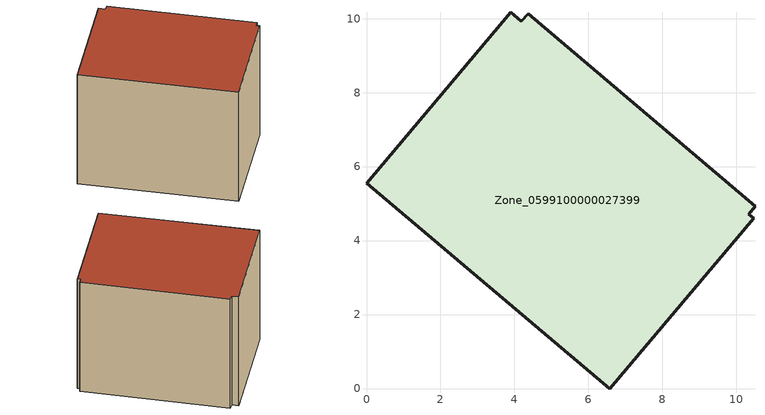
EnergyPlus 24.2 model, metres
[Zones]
Zone_0599100000027399
 floor ground (C_G): 10.5,4.93 10.33,4.72 10.47,4.6 6.58,0 0,5.55 3.9,10.17 4.18,9.93 4.38,10.13 z0.08
 wall outside (C_F): 10.5,4.93 4.38,10.13 4.18,9.93 3.9,10.17 0,5.55 6.58,0 10.47,4.6 10.33,4.72 10.5,4.93 z0.08:7.14
 roof outside (C_R): 10.33,4.72 10.5,4.93 4.38,10.13 4.18,9.93 3.9,10.17 0,5.55 6.58,0 10.47,4.6 z7.14
[BUILDING]
Pand.0599100000027399: North Axis=0; Terrain=City; Loads Convergence Tolerance Value=0.04; Temperature Convergence Tolerance Value=0.4; Solar Distribution=FullExterior; Maximum Number of Warmup Days=25; Minimum Number of Warmup Days=1
[Site:Location]
Rotterdam.The.Hague.AP_ZH_NLD Design_Conditions: Latitude=51.96; Longitude=4.45; Time Zone=1; Elevation=-4.5
[SITE:GROUNDTEMPERATURE:BUILDINGSURFACE]
18, 18, 18, 18, 18, 18, 18, 18, 18, 18, 18, 18
[MATERIAL] Thermal Absorptance=0.9; Solar Absorptance=0.7; Visible Absorptance=0.7
Name | Roughness | Thickness | Conductivity | Density | Specific Heat
G.TC.1946-1964 | MediumSmooth | 0.15 | 1 | 540 | 1210
F.TC.1946-1964 | Rough | 0.3 | 0.857143 | 1920 | 840
R.TC.1946-1964 | MediumRough | 0.2 | 0.235294 | 1500 | 1000
[CONSTRUCTION]
C_G: G.TC.1946-1964
C_F: F.TC.1946-1964
C_R: R.TC.1946-1964
[ZONE]
Zone_0599100000027399: Type=1; Multiplier=1; Ceiling Height=Autocalculate; Volume=Autocalculate; Floor Area=autocalculate; Part of Total Floor Area=Yes
[ZONEINFILTRATION:DESIGNFLOWRATE]
Infil_Zone_0599100000027399: Zone or ZoneList or Space or SpaceList=Zone_0599100000027399; Schedule=AlwaysOn; Design Flow Rate Calculation Method=Flow/Area; Flow Rate per Floor Area=0.003; Constant Term Coefficient=1; Temperature Term Coefficient=0; Velocity Term Coefficient=0; Velocity Squared Term Coefficient=0
[HVACTEMPLATE:ZONE:IDEALLOADSAIRSYSTEM]
Zone_0599100000027399: Maximum Heating Supply Air Temperature=50; Minimum Cooling Supply Air Temperature=13; Maximum Heating Supply Air Humidity Ratio=0.0156; Minimum Cooling Supply Air Humidity Ratio=0.0077; Heating Limit=NoLimit; Cooling Limit=NoLimit; Dehumidification Control Type=ConstantSensibleHeatRatio; Cooling Sensible Heat Ratio=0.7; Dehumidification Setpoint=60; Humidification Control Type=None; Humidification Setpoint=30; Outdoor Air Method=None; Outdoor Air Flow Rate per Person=0.00944; Outdoor Air Flow Rate per Zone Floor Area=0; Outdoor Air Flow Rate per Zone=0; Demand Controlled Ventilation Type=None; Outdoor Air Economizer Type=NoEconomizer; Heat Recovery Type=None; Sensible Heat Recovery Effectiveness=0.7; Latent Heat Recovery Effectiveness=0.65
[ZONECONTROL:THERMOSTAT]
ThermostatControl_Zone_0599100000027399: Zone or ZoneList=Zone_0599100000027399; Control Type Schedule=DualSetpointControlType; Control 1=Thermostat_Zone_0599100000027399; Temperature Difference Between Cutout And Setpoint=0
[THERMOSTATSETPOINT:DUALSETPOINT]
Thermostat_Zone_0599100000027399: Heating Setpoint Temperature Schedule=HeatingSetpoint_Zone_0599100000027399; Cooling Setpoint Temperature Schedule=CoolingSetpoint_Zone_0599100000027399
[SCHEDULE:COMPACT]
HeatingSetpoint_Zone_0599100000027399: Through: 12/31, For: AllDays, Until: 24:00, 21
CoolingSetpoint_Zone_0599100000027399: Through: 12/31, For: AllDays, Until: 24:00, 24
DualSetpointControlType: Through: 12/31, For: AllDays, Until: 24:00, 4
AlwaysOn: Through: 12/31, For: AllDays, Until: 24:00, 1
